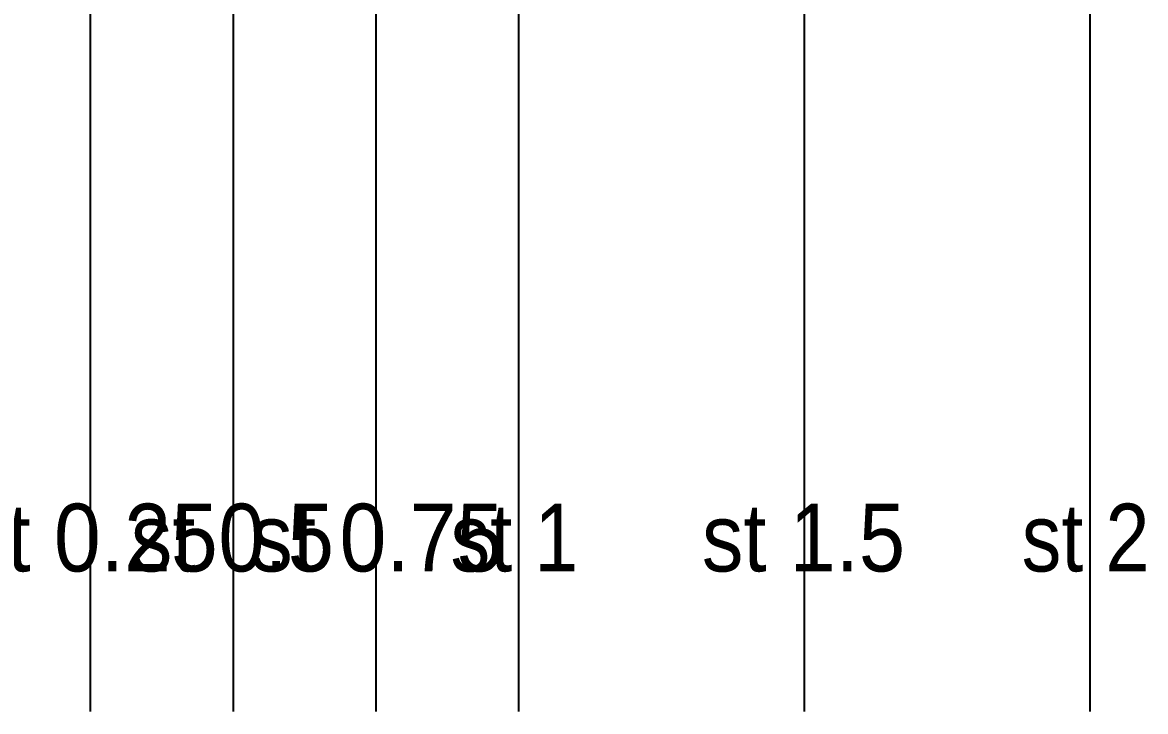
# Model space of a CAD drawing. Header units: millimetres. Extents: x -190954 to 154095, y 101 to 64253.
# Drawn here: x 26.92 to 46.78, y 111.81 to 124.01 of the extents above; entities that cross this region are included whole.
import ezdxf

# ---------------------------------------------------------------- set-up
doc = ezdxf.new("R2010")
doc.units = ezdxf.units.MM
doc.layers.add('GRID', color=179, linetype='Continuous')
doc.styles.add('SLDTEXTSTYLE2', font='TXT', dxfattribs={"width": 0.875})
doc.styles.add('SLDTEXTSTYLE3', font='TXT', dxfattribs={"width": 0.928571})
doc.styles.add('SLDTEXTSTYLE4', font='TXT', dxfattribs={"width": 0.916667})

msp = doc.modelspace()

# ---------------------------------------------------------------- linework, layer by layer
at = {"layer": 'GRID', "color": 135}
for p, q in [((28.1226033, 111.8133333), (28.1226033, 138.48)), ((30.6479333, 111.8133333), (30.6479333, 138.48)), ((33.173268, 111.8133333), (33.173268, 138.48)), ((35.69727, 111.8133333), (35.69727, 138.48)), ((40.747268, 111.8133333), (40.747268, 138.48)), ((45.7972687, 111.8133333), (45.7972687, 138.48))]:
    msp.add_line(p, q, dxfattribs=at)
at = {"layer": 'GRID', "color": 255}
for p, q in [((28.1226033, 111.8133333), (28.1226033, 112.669464)), ((30.6479333, 111.8133333), (30.6479333, 112.669464)), ((33.173268, 111.8133333), (33.173268, 112.669464)), ((35.69727, 111.8133333), (35.69727, 112.669464)), ((40.747268, 111.8133333), (40.747268, 112.669464)), ((45.7972687, 111.8133333), (45.7972687, 112.669464))]:
    msp.add_line(p, q, dxfattribs=at)

# ---------------------------------------------------------------- texts
at = {"layer": 'GRID', "color": 255, "char_height": 1.198504, "attachment_point": 1}
for s, insert, style in [('st 0.25', (25.9027787, 115.4905565), 'SLDTEXTSTYLE3'), ('st 0.5', (28.8317127, 115.4905565), 'SLDTEXTSTYLE4'), ('st 0.75', (30.9534427, 115.4905565), 'SLDTEXTSTYLE3'), ('st 1', (34.486456, 115.4905565), 'SLDTEXTSTYLE2'), ('st 1.5', (38.9310473, 115.4905565), 'SLDTEXTSTYLE4'), ('st 2', (44.5864547, 115.4905565), 'SLDTEXTSTYLE2')]:
    msp.add_mtext(s, dxfattribs=dict(at, insert=insert, style=style))

doc.saveas('drawing.dxf')
